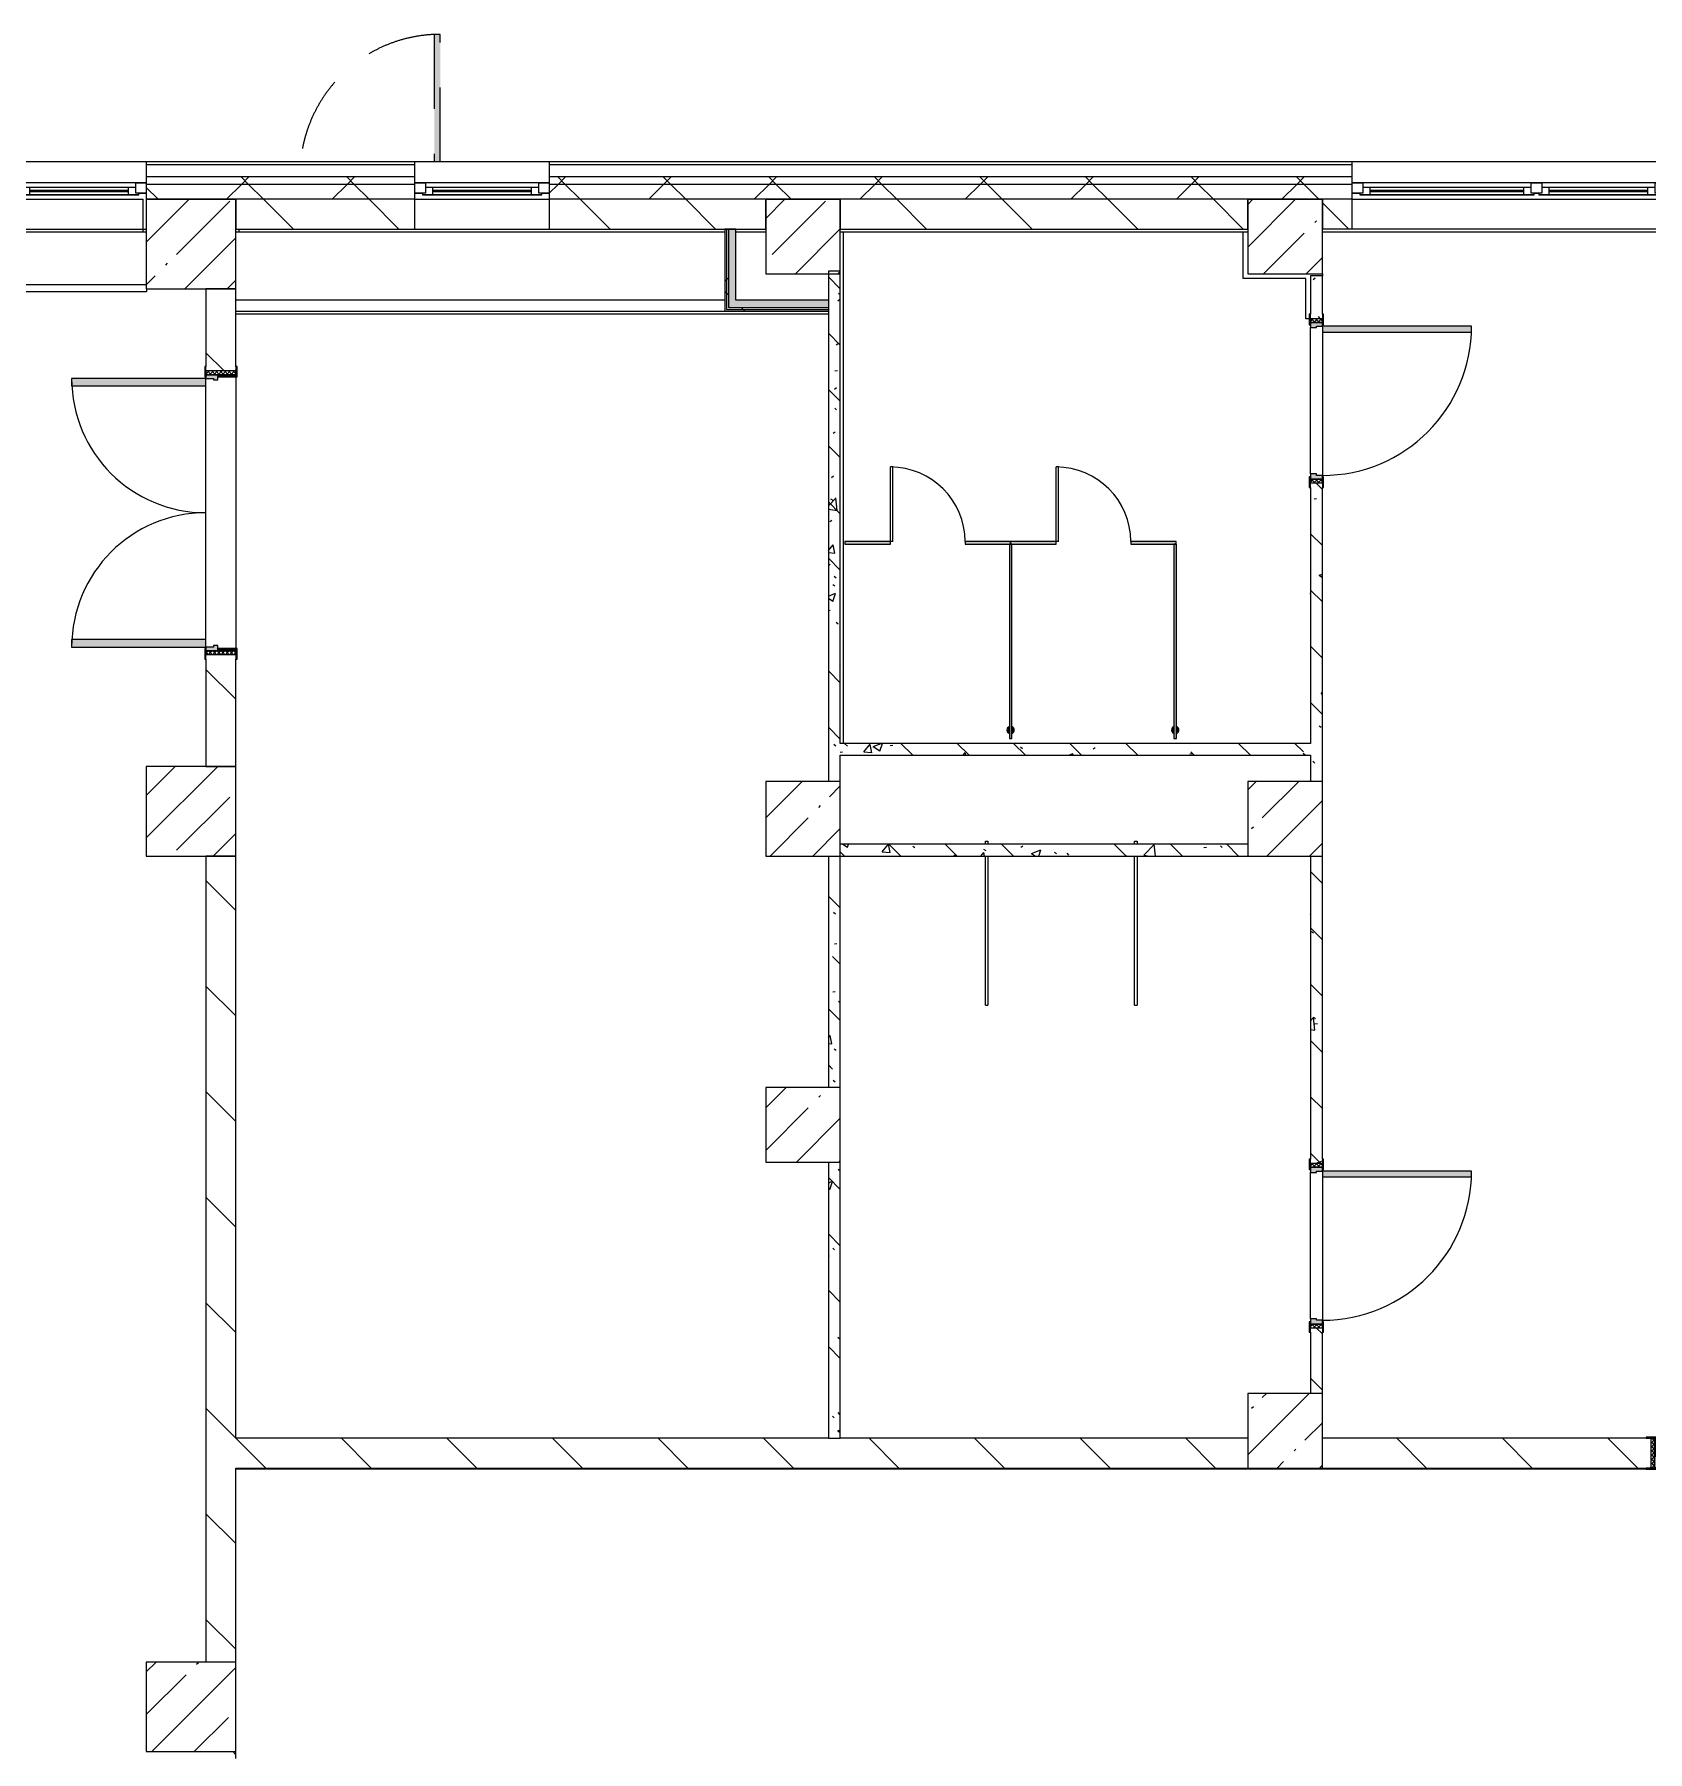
# Model space of a CAD drawing. Header units: millimetres. Extents: x -3917 to 185442, y -8553 to 29000.
# Drawn here: x 123842 to 134651, y 16700 to 28205 of the extents above; entities that cross this region are included whole.
import ezdxf

# ---------------------------------------------------------------- set-up
doc = ezdxf.new("R2010")
doc.units = ezdxf.units.MM
doc.linetypes.add('200_ШТРИХ__ш1_п0_6_', pattern=[800, 500, -300])
for name, color, linetype, lineweight in [('A-DETL-MBND-1', 7, '200_ШТРИХ__ш1_п0_6_', 9), ('A-DOOR', 7, 'Continuous', 5), ('A-GENM', 7, 'Continuous', 5), ('A-GLAZ-2', 7, 'Continuous', 5), ('A-WALL', 7, 'Continuous', 9), ('A-WALL-4', 7, 'Continuous', 5), ('I-WALL-4', 7, 'Continuous', 5), ('S-COLS-4', 7, 'Continuous', 5)]:
    doc.layers.add(name, color=color, linetype=linetype, lineweight=lineweight)
for name, color, linetype, lineweight, true_color in [('A-DOOR-1', 7, 'Continuous', 5, 0xaaaaaa), ('A-DOOR-2', 7, 'Continuous', 5, 0xe2e2e2), ('A-DOOR-FRAM-1', 7, 'Continuous', 5, 0xe2e2e2), ('A-DOOR-FRAM-2', 7, 'Continuous', 5, 0xaaaaaa), ('A-FLOR-2', 7, 'Continuous', 5, 0xaaaaaa), ('A-GENM-1', 7, 'Continuous', 5, 0xe2ddcd), ('I-WALL-2', 7, 'Continuous', 5, 0xe7e7e7), ('I-WALL-6', 7, 'Continuous', 5, 0x787878)]:
    doc.layers.add(name, color=color, linetype=linetype, lineweight=lineweight, true_color=true_color)
pattern_1 = [(45, (58431.5, 0), (-285.1231, 285.1231), []), (45, (58716.64, 0), (-285.1231, 285.1231), [504.031, -100.806, 16.764, -84.042])]
pattern_2 = [(135, (58431.5, 0), (-353.5534, -353.5534), [])]
pattern_3 = [(135, (58431.5, 0), (-377.1708, -377.1708), [533.4, -88.9, 17.78, -88.9]), (135, (58431.5, 376.94), (-377.1708, -377.1708), []), (50, (58431.5, 0), (637.6445, -55.7866), [66.675, -733.425]), (355, (58431.5, 0), (-123.3494, 668.699), [53.34, -586.74]), (100.451, (58484.65, -4.65), (514.299, 612.908), [56.665, -623.315]), (46.184, (58431.5, 177.8), (948.7764, -147.15), [100.012, -1100.137]), (96.636, (58510.6, 165.5), (830.909, 865.997), [84.998, -934.973]), (351.184, (58431.5, 177.8), (830.918, 865.988), [80.01, -880.11]), (21, (58520.4, 133.35), (530.6506, -357.9283), [66.675, -733.425]), (326, (58520.4, 133.35), (216.308, 644.6585), [53.34, -586.74]), (71.451, (58564.64, 103.5), (746.9596, 286.7243), [56.665, -623.315]), (37.5, (58431.52, 0), (10.8105, 295.9426), [16.764, -562.864, 16.764, -578.866, -588.962]), (37.5, (58431.52, 0), (10.8105, 295.9426), [-1175.258, 16.764, -572.198]), (7.5, (58431.52, 0), (233.8692, 350.6318), [16.764, -322.834, 16.764, -549.529, -224.472]), (7.5, (58431.52, 0), (233.8692, 350.6318), [-905.891, 16.764, -207.708]), (327.5, (58233.27, 0), (474.5678, -20.0513), [16.764, -205.486, 16.764, -676.656, -920.115]), (327.5, (58233.27, 0), (474.5678, -20.0513), [-915.67, 16.764, -903.351]), (317.5, (58144.37, 0), (518.4522, 88.9934), [16.764, -272.161, 16.764, -443.738, -653.415]), (317.5, (58144.37, 0), (518.4522, 88.9934), [-749.427, 16.764, -636.651])]
pattern_4 = [(45, (58431.5, 0), (-353.5534, 353.5534), []), (135, (58431.5, 0), (-353.5534, -353.5534), [])]
pattern_5 = [(45, (58431.5, 0), (-530.33, 530.33), []), (135, (58431.5, 0), (-530.33, -530.33), [])]

# ---------------------------------------------------------------- blocks, each defined once
blk = doc.blocks.new('BSC_Колонна _Прямоугольная - 600х600-V105-2_10_1_птичка')
at = {"layer": 'S-COLS-4'}
h = blk.add_hatch(dxfattribs=at)
h.set_pattern_fill('FP_122', color=256, style=0, pattern_type=2)
h.set_pattern_definition([(45, (-66460, -17000), (-285.1231, 285.1231), []), (45, (-66174.88, -17000), (-285.1231, 285.1231), [504.031, -100.806, 16.764, -84.042])])
h.paths.add_polyline_path([(-300, -300), (300, -300), (300, 300), (-300, 300), (-300, 6)])
for p, q in [((300, 300), (-300, 300)), ((-300, 300), (-300, -300)), ((300, -300), (300, 300)), ((-300, -300), (300, -300))]:
    blk.add_line(p, q, dxfattribs=at)
blk = doc.blocks.new('BSC_Колонна _Прямоугольная - 500х500-V130-2_10_1_птичка')
at = {"layer": 'S-COLS-4'}
h = blk.add_hatch(dxfattribs=at)
h.set_pattern_fill('FP_150', color=256, style=0, pattern_type=2)
h.set_pattern_definition([(45, (-73790, -22950), (-285.1231, 285.1231), []), (45, (-73504.88, -22950), (-285.1231, 285.1231), [504.031, -100.806, 16.764, -84.042])])
h.paths.add_polyline_path([(-250, -250), (250, -250), (250, 250), (-250, 250), (-250, -160)])
for p, q in [((250, 250), (-250, 250)), ((-250, 250), (-250, -250)), ((250, -250), (250, 250)), ((-250, -250), (250, -250))]:
    blk.add_line(p, q, dxfattribs=at)
blk = doc.blocks.new('BSC_Колонна _Прямоугольная - 500х500-V131-2_10_1_птичка')
at = {"layer": 'S-COLS-4'}
h = blk.add_hatch(dxfattribs=at)
h.set_pattern_fill('FP_151', color=256, style=0, pattern_type=2)
h.set_pattern_definition([(45, (-70560, -22950), (-285.1231, 285.1231), []), (45, (-70274.88, -22950), (-285.1231, 285.1231), [504.031, -100.806, 16.764, -84.042])])
h.paths.add_polyline_path([(-250, -250), (250, -250), (250, 250), (-250, 250), (-250, -160)])
for p, q in [((250, 250), (-250, 250)), ((-250, 250), (-250, -250)), ((250, -250), (250, 250)), ((-250, -250), (250, -250))]:
    blk.add_line(p, q, dxfattribs=at)
blk = doc.blocks.new('110_Дверь_СКБ_1Ст_Внутренняя1 - Д-4 1100x2100h_су мгн-V135-2_10_1_птичка')
at = {"layer": 'A-DOOR-1'}
h = blk.add_hatch(dxfattribs=at)
h.set_pattern_fill('FP_130', color=256, style=0, pattern_type=2)
h.set_pattern_definition([(135, (1751.41, 164.685), (-14.14214, -14.14214), []), (225, (1751.41, 164.685), (14.14214, -14.14214), [])])
h.paths.add_polyline_path([(562.5, 100), (537.5, 100), (537.5, -100), (562.5, -100)])
at = {"layer": 'A-DOOR-2'}
h = blk.add_hatch(color=256, dxfattribs=at)
h.paths.add_polyline_path([(512.5, 100), (512.5, 60), (502.5, 60), (502.5, 20), (537.5, 20), (537.5, 100)])
h.paths.add_polyline_path([(-487.5, 100), (-512.5, 100), (-512.5, 20), (-477.5, 20), (-477.5, 60), (-487.5, 60)])
at = {"layer": 'A-DOOR-FRAM-1'}
for points in [[(-487.5, 1100), (-487.5, 100), (-447.5, 100), (-447.5, 1100)], [(-567.5, 108), (-567.5, 100), (-497.5, 100), (-497.5, 108)], [(-497.5, 20), (-512.5, 20), (-512.5, -100), (-497.5, -100)], [(592.5, 108), (522.5, 108), (522.5, 100), (592.5, 100)], [(537.5, 20), (522.5, 20), (522.5, -100), (537.5, -100)], [(-567.5, -100), (-567.5, -108), (-497.5, -108), (-497.5, -100)], [(592.5, -100), (522.5, -100), (522.5, -108), (592.5, -108)]]:
    blk.add_hatch(color=256, dxfattribs=at).paths.add_polyline_path(points)
at = {"layer": 'A-DOOR-FRAM-2'}
h = blk.add_hatch(dxfattribs=at)
h.set_pattern_fill('FP_131', color=256, style=0, pattern_type=2)
h.set_pattern_definition([(45, (-371.384, 164.685), (-14.1421, 14.1421), []), (135, (-371.384, 164.685), (-14.1421, -14.1421), [])])
h.paths.add_polyline_path([(-512.5, 100), (-537.5, 100), (-537.5, -100), (-512.5, -100)])
at = {"layer": 'A-DOOR-1'}
for p, q in [((-487.5, 1100), (-487.5, 100)), ((-447.5, 1100), (-487.5, 1100)), ((-447.5, 100), (-447.5, 1100)), ((-487.5, 100), (-447.5, 100))]:
    blk.add_line(p, q, dxfattribs=at)
blk.add_arc((-487.5, 100), 1000, 360, 90, dxfattribs=at)
at = {"layer": 'A-DOOR-FRAM-2'}
for p, q in [((-497.5, 108), (-567.5, 108)), ((-567.5, 108), (-567.5, 100)), ((-567.5, 100), (-497.5, 100)), ((-512.5, 100), (-537.5, 100)), ((-537.5, 100), (-537.5, -100)), ((-487.5, 100), (-512.5, 100)), ((-512.5, 100), (-512.5, 20)), ((-512.5, -100), (-512.5, 100)), ((-497.5, 100), (-512.5, 100)), ((-512.5, 100), (-512.5, 99)), ((-512.5, 99), (-497.5, 99)), ((-512.5, 20), (-477.5, 20)), ((-497.5, 20), (-512.5, 20)), ((-512.5, 20), (-512.5, -100)), ((-497.5, 100), (-497.5, 108)), ((-497.5, 99), (-497.5, 100)), ((-497.5, -100), (-497.5, 20)), ((-487.5, 60), (-487.5, 100)), ((-477.5, 60), (-487.5, 60)), ((-477.5, 20), (-477.5, 60)), ((512.5, 60), (502.5, 60)), ((502.5, 60), (502.5, 20)), ((502.5, 20), (537.5, 20)), ((512.5, 100), (512.5, 60)), ((537.5, 100), (512.5, 100)), ((592.5, 108), (522.5, 108)), ((522.5, 108), (522.5, 100)), ((537.5, 100), (522.5, 100)), ((522.5, 100), (522.5, 99)), ((522.5, 100), (592.5, 100)), ((522.5, 99), (537.5, 99)), ((537.5, 20), (522.5, 20)), ((522.5, 20), (522.5, -100)), ((537.5, 20), (537.5, 100)), ((562.5, 100), (537.5, 100)), ((537.5, 100), (537.5, -100)), ((537.5, 99), (537.5, 100)), ((537.5, -100), (537.5, 20)), ((562.5, -100), (562.5, 100)), ((592.5, 100), (592.5, 108)), ((-497.5, -100), (-567.5, -100)), ((-567.5, -100), (-567.5, -108)), ((-567.5, -108), (-497.5, -108)), ((-537.5, -100), (-512.5, -100)), ((-512.5, -100), (-497.5, -100)), ((-497.5, -108), (-497.5, -100)), ((522.5, -100), (537.5, -100)), ((592.5, -100), (522.5, -100)), ((522.5, -100), (522.5, -108)), ((522.5, -108), (592.5, -108)), ((537.5, -100), (562.5, -100)), ((592.5, -108), (592.5, -100))]:
    blk.add_line(p, q, dxfattribs=at)
blk = doc.blocks.new('110_Дверь_СКБ_1Ст_Внутренняя1 - Д-4 1100x2100h_су мгн-32391219-2_10_1_птичка')
at = {"layer": 'A-DOOR-1'}
h = blk.add_hatch(dxfattribs=at)
h.set_pattern_fill('FP_155', color=256, style=0, pattern_type=2)
h.set_pattern_definition([(135, (1751.41, 104.685), (-14.14214, -14.14214), []), (225, (1751.41, 104.685), (14.14214, -14.14214), [])])
h.paths.add_polyline_path([(562.5, 40), (537.5, 40), (537.5, -40), (562.5, -40)])
at = {"layer": 'A-DOOR-2'}
h = blk.add_hatch(color=256, dxfattribs=at)
h.paths.add_polyline_path([(537.5, 40), (512.5, 40), (512.5, 0), (502.5, 0), (502.5, -40), (537.5, -40)])
h.paths.add_polyline_path([(-477.5, 0), (-487.5, 0), (-487.5, 40), (-512.5, 40), (-512.5, -40), (-477.5, -40)])
at = {"layer": 'A-DOOR-FRAM-1'}
for points in [[(-447.5, 40), (-447.5, 1040), (-487.5, 1040), (-487.5, 40)], [(-497.5, 40), (-497.5, 48), (-567.5, 48), (-567.5, 40)], [(592.5, 48), (522.5, 48), (522.5, 40), (592.5, 40)], [(-497.5, -40), (-567.5, -40), (-567.5, -48), (-497.5, -48)], [(592.5, -48), (592.5, -40), (522.5, -40), (522.5, -48)]]:
    blk.add_hatch(color=256, dxfattribs=at).paths.add_polyline_path(points)
at = {"layer": 'A-DOOR-FRAM-2'}
h = blk.add_hatch(dxfattribs=at)
h.set_pattern_fill('FP_156', color=256, style=0, pattern_type=2)
h.set_pattern_definition([(45, (-371.384, 104.685), (-14.1421, 14.1421), []), (135, (-371.384, 104.685), (-14.1421, -14.1421), [])])
h.paths.add_polyline_path([(-512.5, 40), (-537.5, 40), (-537.5, -40), (-512.5, -40)])
at = {"layer": 'A-DOOR-1'}
for p, q in [((-487.5, 1040), (-487.5, 40)), ((-447.5, 1040), (-487.5, 1040)), ((-447.5, 40), (-447.5, 1040)), ((-487.5, 40), (-447.5, 40))]:
    blk.add_line(p, q, dxfattribs=at)
blk.add_arc((-487.5, 40), 1000, 360, 90, dxfattribs=at)
at = {"layer": 'A-DOOR-FRAM-2'}
for p, q in [((-497.5, 48), (-567.5, 48)), ((-567.5, 48), (-567.5, 40)), ((-567.5, 40), (-497.5, 40)), ((-512.5, 40), (-537.5, 40)), ((-537.5, 40), (-537.5, -40)), ((-487.5, 40), (-512.5, 40)), ((-512.5, 40), (-512.5, -40)), ((-512.5, -40), (-512.5, 40)), ((-497.5, 40), (-512.5, 40)), ((-512.5, 40), (-512.5, 39)), ((-512.5, 39), (-497.5, 39)), ((-497.5, 40), (-497.5, 48)), ((-497.5, 39), (-497.5, 40)), ((-487.5, 0), (-487.5, 40)), ((-477.5, 0), (-487.5, 0)), ((-477.5, -40), (-477.5, 0)), ((512.5, 0), (502.5, 0)), ((502.5, 0), (502.5, -40)), ((512.5, 40), (512.5, 0)), ((537.5, 40), (512.5, 40)), ((592.5, 48), (522.5, 48)), ((522.5, 48), (522.5, 40)), ((537.5, 40), (522.5, 40)), ((522.5, 40), (522.5, 39)), ((522.5, 40), (592.5, 40)), ((522.5, 39), (537.5, 39)), ((537.5, -40), (537.5, 40)), ((562.5, 40), (537.5, 40)), ((537.5, 40), (537.5, -40)), ((537.5, 39), (537.5, 40)), ((562.5, -40), (562.5, 40)), ((592.5, 40), (592.5, 48)), ((-497.5, -40), (-567.5, -40)), ((-567.5, -40), (-567.5, -48)), ((-567.5, -48), (-497.5, -48)), ((-537.5, -40), (-512.5, -40)), ((-497.5, -39), (-512.5, -39)), ((-512.5, -39), (-512.5, -40)), ((-512.5, -40), (-477.5, -40)), ((-512.5, -40), (-497.5, -40)), ((-497.5, -40), (-497.5, -39)), ((-497.5, -48), (-497.5, -40)), ((502.5, -40), (537.5, -40)), ((537.5, -39), (522.5, -39)), ((522.5, -39), (522.5, -40)), ((522.5, -40), (537.5, -40)), ((592.5, -40), (522.5, -40)), ((522.5, -40), (522.5, -48)), ((522.5, -48), (592.5, -48)), ((537.5, -40), (537.5, -39)), ((537.5, -40), (562.5, -40)), ((592.5, -48), (592.5, -40))]:
    blk.add_line(p, q, dxfattribs=at)
blk = doc.blocks.new('131_Сантехническая перегородка - СП-2-V139-2_10_1_птичка')
at = {"layer": 'A-GENM'}
for p, q in [((0, 8), (1000, 8)), ((0, 8), (0, -8)), ((1080, 8), (1100, 8)), ((1100, 8), (1100, -8)), ((1000, -8), (0, -8)), ((1100, -8), (1080, -8))]:
    blk.add_line(p, q, dxfattribs=at)
blk = doc.blocks.new('110_Дверь_СКБ_2Ст - Д-10 1800x2100h_Актовый зал EI30-32403870-2_10_1_птичка')
at = {"layer": 'A-DOOR-1'}
h = blk.add_hatch(dxfattribs=at)
h.set_pattern_fill('FP_176', color=256, style=0, pattern_type=2)
h.set_pattern_definition([(135, (1351.41, 164.685), (-14.1421, -14.1421), []), (225, (1351.41, 164.685), (14.1421, -14.1421), [])])
h.paths.add_polyline_path([(937.5, -100), (962.5, -100), (962.5, 100), (937.5, 100)])
at = {"layer": 'A-DOOR-2'}
for points in [[(-887.5, 100), (-837.5, 100), (-837.5, 1000), (-887.5, 1000)], [(862.5, 100), (912.5, 100), (912.5, 1000), (862.5, 1000)]]:
    blk.add_hatch(color=256, dxfattribs=at).paths.add_polyline_path(points)
h = blk.add_hatch(color=256, dxfattribs=at)
h.paths.add_polyline_path([(-912.5, 100), (-912.5, 20), (-877.5, 20), (-877.5, 50), (-887.5, 50), (-887.5, 100)])
h.paths.add_polyline_path([(902.5, 20), (937.5, 20), (937.5, 100), (912.5, 100), (912.5, 50), (902.5, 50)])
at = {"layer": 'A-DOOR-FRAM-1'}
for points in [[(-967.5, 100), (-897.5, 100), (-897.5, 108), (-967.5, 108)], [(-912.5, -100), (-897.5, -100), (-897.5, 20), (-912.5, 20)], [(922.5, 100), (992.5, 100), (992.5, 108), (922.5, 108)], [(922.5, -100), (937.5, -100), (937.5, 20), (922.5, 20)], [(-967.5, -108), (-897.5, -108), (-897.5, -100), (-967.5, -100)], [(922.5, -108), (992.5, -108), (992.5, -100), (922.5, -100)]]:
    blk.add_hatch(color=256, dxfattribs=at).paths.add_polyline_path(points)
at = {"layer": 'A-DOOR-FRAM-2'}
h = blk.add_hatch(dxfattribs=at)
h.set_pattern_fill('FP_177', color=256, style=0, pattern_type=2)
h.set_pattern_definition([(45, (-771.384, 164.685), (-14.1421, 14.1421), []), (135, (-771.384, 164.685), (-14.1421, -14.1421), [])])
h.paths.add_polyline_path([(-937.5, -100), (-912.5, -100), (-912.5, 100), (-937.5, 100)])
at = {"layer": 'A-DOOR-1'}
for p, q in [((-887.5, 1000), (-887.5, 100)), ((-837.5, 1000), (-887.5, 1000)), ((-837.5, 100), (-837.5, 1000)), ((912.5, 1000), (862.5, 1000)), ((862.5, 1000), (862.5, 100)), ((912.5, 100), (912.5, 1000)), ((-887.5, 100), (-837.5, 100)), ((862.5, 100), (912.5, 100))]:
    blk.add_line(p, q, dxfattribs=at)
for centre, start, end in [((-887.5, 100), 0, 90), ((912.5, 100), 90, 180)]:
    blk.add_arc(centre, 900, start, end, dxfattribs=at)
at = {"layer": 'A-DOOR-FRAM-2'}
for p, q in [((-897.5, 108), (-967.5, 108)), ((-967.5, 108), (-967.5, 100)), ((-967.5, 100), (-897.5, 100)), ((-912.5, 100), (-937.5, 100)), ((-937.5, 100), (-937.5, -100)), ((-887.5, 100), (-912.5, 100)), ((-912.5, 100), (-912.5, 20)), ((-912.5, -100), (-912.5, 100)), ((-912.5, 20), (-877.5, 20)), ((-897.5, 20), (-912.5, 20)), ((-912.5, 20), (-912.5, -100)), ((-897.5, 100), (-897.5, 108)), ((-897.5, -100), (-897.5, 20)), ((-887.5, 50), (-887.5, 100)), ((-877.5, 50), (-887.5, 50)), ((-877.5, 20), (-877.5, 50)), ((912.5, 50), (902.5, 50)), ((902.5, 50), (902.5, 20)), ((902.5, 20), (937.5, 20)), ((912.5, 100), (912.5, 50)), ((937.5, 100), (912.5, 100)), ((992.5, 108), (922.5, 108)), ((922.5, 108), (922.5, 100)), ((922.5, 100), (992.5, 100)), ((937.5, 20), (922.5, 20)), ((922.5, 20), (922.5, -100)), ((937.5, 20), (937.5, 100)), ((962.5, 100), (937.5, 100)), ((937.5, 100), (937.5, -100)), ((937.5, -100), (937.5, 20)), ((962.5, -100), (962.5, 100)), ((992.5, 100), (992.5, 108)), ((-897.5, -100), (-967.5, -100)), ((-967.5, -100), (-967.5, -108)), ((-967.5, -108), (-897.5, -108)), ((-937.5, -100), (-912.5, -100)), ((-912.5, -100), (-897.5, -100)), ((-897.5, -108), (-897.5, -100)), ((922.5, -100), (937.5, -100)), ((992.5, -100), (922.5, -100)), ((922.5, -100), (922.5, -108)), ((922.5, -108), (992.5, -108)), ((937.5, -100), (962.5, -100)), ((992.5, -108), (992.5, -100))]:
    blk.add_line(p, q, dxfattribs=at)
blk = doc.blocks.new('BSC_Колонна _Прямоугольная - 500х500-V177-2_10_1_птичка')
at = {"layer": 'S-COLS-4'}
h = blk.add_hatch(dxfattribs=at)
h.set_pattern_fill('FP_187', color=256, style=0, pattern_type=2)
h.set_pattern_definition([(45, (-70560, -20900), (-285.1231, 285.1231), []), (45, (-70274.88, -20900), (-285.1231, 285.1231), [504.031, -100.806, 16.764, -84.042])])
h.paths.add_polyline_path([(-250, -250), (250, -250), (250, 250), (-250, 250)])
for p, q in [((250, 250), (-250, 250)), ((-250, 250), (-250, -250)), ((250, -250), (250, 250)), ((-250, -250), (250, -250))]:
    blk.add_line(p, q, dxfattribs=at)
blk = doc.blocks.new('120_Окно_СКБ_1Ст - 120_Окно_СКБ_1Ст 900х2500_h_-19906774-2_10_1_птичка')
at = {"layer": 'A-GLAZ-2'}
for p, q in [((-450, -75), (-450, -5)), ((-450, -5), (-380, -5)), ((450, -5), (-450, -5)), ((-380, -75), (-450, -75)), ((-450, -75), (-400, -75)), ((-380, -75), (-400, -75)), ((-400, -75), (-400, -85)), ((-400, -85), (400, -85)), ((400, -85), (-400, -85)), ((-380, -5), (-380, -75)), ((380, -35), (-380, -35)), ((-380, -35), (-380, -75)), ((-330, -85), (-330, -35)), ((-330, -55), (330, -55)), ((330, -65), (-330, -65)), ((330, -85), (330, -35)), ((380, -75), (380, -5)), ((380, -5), (450, -5)), ((380, -75), (380, -35)), ((450, -75), (380, -75)), ((400, -75), (380, -75)), ((400, -75), (450, -75)), ((400, -85), (400, -75)), ((450, -5), (450, -75))]:
    blk.add_line(p, q, dxfattribs=at)
blk = doc.blocks.new('120_Окно_СКБ_2Ст - 120_Окно_СКБ_2Ст 2100х2400 _мал створка справа_-19092174-2_10_1_птичка')
at = {"layer": 'A-GLAZ-2'}
for p, q in [((-1050, -75), (-1050, -5)), ((-1050, -5), (-980, -5)), ((1050, -5), (-1050, -5)), ((-980, -75), (-1050, -75)), ((-1050, -75), (-1000, -75)), ((-980, -75), (-1000, -75)), ((-1000, -75), (-1000, -85)), ((-1000, -85), (170, -85)), ((170, -85), (-1000, -85)), ((-980, -5), (-980, -75)), ((150, -35), (-980, -35)), ((-980, -35), (-980, -75)), ((-930, -85), (-930, -35)), ((-930, -55), (100, -55)), ((100, -65), (-930, -65)), ((100, -85), (100, -35)), ((150, -75), (150, -5)), ((150, -5), (220, -5)), ((150, -75), (150, -35)), ((220, -75), (150, -75)), ((170, -75), (150, -75)), ((170, -75), (200, -75)), ((170, -85), (170, -75)), ((220, -75), (200, -75)), ((200, -75), (200, -85)), ((200, -85), (1000, -85)), ((1000, -85), (200, -85)), ((220, -5), (220, -75)), ((980, -35), (220, -35)), ((220, -35), (220, -75)), ((270, -85), (270, -35)), ((270, -55), (930, -55)), ((930, -65), (270, -65)), ((930, -85), (930, -35)), ((980, -75), (980, -5)), ((980, -5), (1050, -5)), ((980, -75), (980, -35)), ((1050, -75), (980, -75)), ((1000, -75), (980, -75)), ((1000, -75), (1050, -75)), ((1000, -85), (1000, -75)), ((1050, -5), (1050, -75))]:
    blk.add_line(p, q, dxfattribs=at)
blk = doc.blocks.new('BSC_Колонна _Прямоугольная - 500х500-V181-2_10_1_птичка')
at = {"layer": 'S-COLS-4'}
h = blk.add_hatch(dxfattribs=at)
h.set_pattern_fill('FP_194', color=256, style=0, pattern_type=2)
h.set_pattern_definition([(45, (-73790, -18850), (-285.1231, 285.1231), []), (45, (-73504.88, -18850), (-285.1231, 285.1231), [504.031, -100.806, 16.764, -84.042])])
h.paths.add_polyline_path([(-250, -250), (250, -250), (250, 250), (-250, 250)])
for p, q in [((250, 250), (-250, 250)), ((-250, 250), (-250, -250)), ((250, -250), (250, 250)), ((-250, -250), (250, -250))]:
    blk.add_line(p, q, dxfattribs=at)
blk = doc.blocks.new('110_Дверь_СКБ_1Ст_Наружная - ДН-2д_л__ Дверь из подвала ЛК _900 мм в свету_ 3300-22851703-2_10_1_птичка')
at = {"layer": 'A-DETL-MBND-1'}
blk.add_hatch(color=256, dxfattribs=at).paths.add_polyline_path([(489.5, 135), (489.5, 990), (449.5, 990), (449.5, 135)])
for p, q in [((489.5, 990), (449.5, 990)), ((449.5, 990), (449.5, 135)), ((489.5, 135), (489.5, 990))]:
    blk.add_line(p, q, dxfattribs=at)
blk.add_arc((489.5, 50), 940, 90, 174.73278, dxfattribs=at)
blk = doc.blocks.new('131_Сантехническая перегородка_Дверь - СД-1-V223-2_10_1_птичка')
at = {"layer": 'A-GENM-1'}
for points in [[(0, -8), (305, -8), (305, 8), (0, 8)], [(805, -8), (1110, -8), (1110, 8), (805, 8)]]:
    blk.add_hatch(color=256, dxfattribs=at).paths.add_polyline_path(points)
at = {"layer": 'A-DOOR'}
for p, q in [((321, 508), (305, 508)), ((305, 8), (305, 508)), ((321, 8), (321, 508)), ((321, 8), (305, 8))]:
    blk.add_line(p, q, dxfattribs=at)
blk.add_arc((305, 8), 500, 360, 90, dxfattribs=at)
at = {"layer": 'A-GENM'}
for p, q in [((305, 8), (0, 8)), ((0, 8), (0, -8)), ((305, -8), (305, 8)), ((1110, 8), (805, 8)), ((805, 8), (805, -8)), ((1110, -8), (1110, 8)), ((0, -8), (305, -8)), ((805, -8), (1110, -8))]:
    blk.add_line(p, q, dxfattribs=at)
blk = doc.blocks.new('131_Сантехническая перегородка - СП-4-V229-2_10_1_птичка')
at = {"layer": 'A-GENM-1'}
blk.add_hatch(color=256, dxfattribs=at).paths.add_polyline_path([(1330, 8), (26, 8), (26, -8), (1330, -8)])
at = {"layer": 'A-GENM'}
for p, q in [((1330, 8), (26, 8)), ((26, 8), (26, -8)), ((1330, -8), (1330, 8)), ((26, -8), (1330, -8))]:
    blk.add_line(p, q, dxfattribs=at)
at = {"layer": 'A-GENM', "flags": 128}
for points in [[(97, 8), (97, 9), (96, 9), (96, 9), (96, 10), (95, 10), (95, 11), (94, 11), (94, 12), (93, 12), (93, 12), (92, 13), (92, 13), (91, 13), (91, 14), (90, 14), (90, 14), (89, 14), (89, 14), (88, 15), (87, 15), (87, 15), (86, 15), (86, 15), (85, 15), (84, 15), (84, 15), (83, 15), (83, 15), (82, 15), (81, 15), (81, 15), (80, 15), (80, 14), (79, 14), (78, 14), (78, 14), (77, 13), (77, 13), (76, 13), (76, 13), (75, 12), (75, 12), (74, 11), (74, 11), (74, 11), (73, 10), (73, 10), (72, 9), (72, 9), (72, 8), (71, 8)], [(71, -8), (72, -9), (72, -9), (72, -9), (73, -10), (73, -10), (74, -11), (74, -11), (75, -12), (75, -12), (76, -12), (76, -13), (77, -13), (77, -13), (78, -14), (78, -14), (79, -14), (79, -14), (80, -14), (80, -15), (81, -15), (82, -15), (82, -15), (83, -15), (83, -15), (84, -15), (85, -15), (85, -15), (86, -15), (86, -15), (87, -15), (88, -15), (88, -15), (89, -14), (89, -14), (90, -14), (90, -14), (91, -13), (92, -13), (92, -13), (93, -13), (93, -12), (94, -12), (94, -11), (94, -11), (95, -11), (95, -10), (96, -10), (96, -9), (96, -9), (97, -8), (97, -8)]]:
    blk.add_lwpolyline(points, dxfattribs=at)
at = {"layer": 'A-GENM'}
for radius, start, end in [(24.6, 19.9113, 160.0887), (17.6, 45, 135), (17.6, 45, 135), (15.1, 45, 135), (24.6, 199.9113, 340.0887), (17.6, 225, 315), (17.6, 225, 315), (15.1, 225, 315)]:
    blk.add_arc((84, 0), radius, start, end, dxfattribs=at)
blk = doc.blocks.new('Зашивка приборов отопления29 - Зашивка приборов отопления-33323054-2_10_1_птичка')
at = {"layer": 'A-WALL-4'}
for p, q in [((66780, 26880), (66760, 26880)), ((70036, 26425), (66760, 26425)), ((66760, 26350), (70036, 26350))]:
    blk.add_line(p, q, dxfattribs=at)

msp = doc.modelspace()

# ---------------------------------------------------------------- hatches: boundary and pattern name
at = {"layer": 'A-WALL-4'}
h = msp.add_hatch(dxfattribs=at)
h.set_pattern_fill('FP_115', color=256, style=0, pattern_type=2)
h.set_pattern_definition(pattern_4)
h.paths.add_polyline_path([(150040.3, 27200), (151591.5, 27200), (151591.5, 27250), (138781.5, 27250), (138781.5, 27200), (148185.3, 27200)])
h.paths.add_polyline_path([(136281.5, 27200), (136281.5, 27250), (134771.5, 27250), (134771.5, 27200), (136127.5, 27200)])
h.paths.add_polyline_path([(126388.5, 27200), (126391.5, 27200), (126388.5, 27250), (124591.5, 27250), (124591.5, 27200), (125924.8, 27200)])
h.paths.add_polyline_path([(127779.8, 27200), (132671.5, 27200), (132671.5, 27250), (127291.5, 27250), (127291.5, 27200)])
h.paths.add_polyline_path([(122611.5, 27200), (123691.5, 27200), (123691.5, 27250), (122611.5, 27250)])
h.paths.add_polyline_path([(113441.4, 27200), (113441.4, 27250), (112291.7, 27250), (112291.7, 27200), (112939.5, 27200)])
h.paths.add_polyline_path([(108301.9, 27200), (109191.7, 27200), (109191.7, 27250), (108091.8, 27250), (108091.8, 27200)])
h.paths.add_polyline_path([(114341.4, 27200), (115591.5, 27200), (115591.5, 27250), (114341.4, 27250)])
h.paths.add_polyline_path([(119471.5, 27200), (119471.5, 27250), (118291.5, 27250), (118291.5, 27200), (119432.1, 27200)])
h.paths.add_polyline_path([(102838.5, 27200), (102838.5, 27250), (100441.5, 27250), (100441.5, 27200), (101809.3, 27200)])
h.paths.add_polyline_path([(105938.5, 27200), (107191.8, 27200), (107191.8, 27250), (105938.5, 27250)])
h = msp.add_hatch(dxfattribs=at)
h.set_pattern_fill('FP_115', color=256, style=0, pattern_type=2)
h.set_pattern_definition(pattern_4)
h.paths.add_polyline_path([(150040.3, 27100), (151491.5, 27100), (151491.5, 27200), (138781.5, 27200), (138781.5, 27100), (148185.3, 27100)])
h.paths.add_polyline_path([(123691.5, 27100), (123691.5, 27200), (122611.5, 27200), (122611.5, 27100), (123386.7, 27100)])
h.paths.add_polyline_path([(127291.5, 27100), (132671.5, 27100), (132671.5, 27200), (127291.5, 27200)])
h.paths.add_polyline_path([(126391.5, 27100), (126388.5, 27200), (124591.5, 27200), (124591.5, 27100), (126388.5, 27100)])
h.paths.add_polyline_path([(136281.5, 27100), (136281.5, 27200), (134771.5, 27200), (134771.5, 27100), (136127.5, 27100)])
h.paths.add_polyline_path([(118504.6, 27100), (119471.5, 27100), (119471.5, 27200), (118291.5, 27200), (118291.5, 27100)])
h.paths.add_polyline_path([(112291.7, 27100), (113441.4, 27100), (113441.4, 27200), (112291.7, 27200)])
h.paths.add_polyline_path([(115258.3, 27100), (115591.5, 27100), (115591.5, 27200), (114341.4, 27200), (114341.4, 27100), (114794.5, 27100)])
h.paths.add_polyline_path([(105938.5, 27100), (107191.8, 27100), (107191.8, 27200), (105938.5, 27200)])
h.paths.add_polyline_path([(108796.3, 27100), (109191.7, 27100), (109191.7, 27200), (108091.8, 27200), (108091.8, 27100), (108301.9, 27100)])
h.paths.add_polyline_path([(102838.5, 27100), (102838.5, 27200), (100491.5, 27200), (100491.5, 27100), (101809.3, 27100)])
at = {"layer": 'I-WALL-2'}
for points in [[(128542.1, 26425), (128542.1, 26900), (128492.1, 26900), (128492.1, 26425)], [(129161.5, 26375), (129161.5, 26425), (128492.1, 26425), (128492.1, 26375), (128707.3, 26375)]]:
    msp.add_hatch(color=256, dxfattribs=at).paths.add_polyline_path(points)
at = {"layer": 'I-WALL-4'}
h = msp.add_hatch(dxfattribs=at)
h.set_pattern_fill('FP_126', color=256, style=0, pattern_type=2)
h.set_pattern_definition(pattern_2)
h.paths.add_polyline_path([(139837.6, 26900), (142631.5, 26900), (142631.5, 27100), (139581.5, 27100), (139581.5, 26900)])
h.paths.add_polyline_path([(139081.5, 26900), (139081.5, 27100), (138781.5, 27100), (138781.5, 26900), (138910.1, 26900)])
h.paths.add_polyline_path([(128707.3, 26900), (128741.5, 26900), (128741.5, 27100), (127291.5, 27100), (127291.5, 26900), (127779.8, 26900)])
h.paths.add_polyline_path([(129634.9, 26900), (131971.5, 26900), (131971.5, 27100), (129241.5, 27100), (129241.5, 26900)])
h.paths.add_polyline_path([(125191.5, 26900), (126391.5, 26900), (126388.5, 27100), (125191.5, 27100)])
h.paths.add_polyline_path([(134771.5, 26900), (135181.5, 26900), (135181.5, 27100), (134771.5, 27100)])
h.paths.add_polyline_path([(136281.5, 26900), (136281.5, 27100), (135681.5, 27100), (135681.5, 26900), (136127.5, 26900)])
h.paths.add_polyline_path([(132671.5, 26900), (132671.5, 27100), (132471.5, 27100), (132471.5, 26900)])
h.paths.add_polyline_path([(114341.4, 26900), (115591.5, 26900), (115591.5, 27100), (114341.4, 27100)])
h.paths.add_polyline_path([(118291.5, 26900), (119491.5, 26900), (119491.5, 27100), (118291.5, 27100)])
h.paths.add_polyline_path([(112939.5, 26900), (113441.4, 26900), (113441.4, 27100), (112291.7, 27100), (112291.7, 26900)])
h.paths.add_polyline_path([(122896.3, 26900), (123691.5, 26900), (123691.5, 27100), (122591.5, 27100), (122591.5, 26900)])
h.paths.add_polyline_path([(108796.3, 26900), (109191.7, 26900), (109191.7, 27100), (108796.3, 27100)])
h = msp.add_hatch(dxfattribs=at)
h.set_pattern_fill('FP_227', color=256, style=0, pattern_type=2)
h.set_pattern_definition(pattern_5)
h.paths.add_polyline_path([(128479.6, 26362.5), (128479.6, 26900), (128467.1, 26900), (128467.1, 26362.5)])
h = msp.add_hatch(dxfattribs=at)
h.set_pattern_fill('FP_227', color=256, style=0, pattern_type=2)
h.set_pattern_definition(pattern_5)
h.paths.add_polyline_path([(128492.1, 26375), (128492.1, 26900), (128479.6, 26900), (128479.6, 26375)])
h = msp.add_hatch(dxfattribs=at)
h.set_pattern_fill('FP_126', color=256, style=0, pattern_type=2)
h.set_pattern_definition(pattern_2)
h.paths.add_polyline_path([(124991.5, 12300), (125191.5, 12300), (125191.5, 15175), (124991.5, 15175), (124991.5, 13534.8)])
h.paths.add_polyline_path([(125191.5, 16625), (125191.5, 16700), (124991.5, 16700), (124997.3, 16625)])
h.paths.add_polyline_path([(125053.6, 17300), (125191.5, 17300), (125191.5, 22700), (124991.5, 22700), (124991.5, 17300)])
h.paths.add_polyline_path([(125191.5, 23300), (125191.5, 24050), (124991.5, 24050), (124991.5, 23300)])
h.paths.add_polyline_path([(125191.5, 25950), (125191.5, 26500), (124991.5, 26500), (124991.5, 25950)])
h = msp.add_hatch(dxfattribs=at)
h.set_pattern_fill('FP_227', color=256, style=0, pattern_type=2)
h.set_pattern_definition(pattern_5)
h.paths.add_polyline_path([(129161.5, 26350), (129161.5, 26362.5), (128467.1, 26362.5), (128467.1, 26350), (128707.3, 26350)])
h = msp.add_hatch(dxfattribs=at)
h.set_pattern_fill('FP_227', color=256, style=0, pattern_type=2)
h.set_pattern_definition(pattern_5)
h.paths.add_polyline_path([(129161.5, 26362.5), (129161.5, 26375), (128479.6, 26375), (128479.6, 26362.5), (128707.3, 26362.5)])
h = msp.add_hatch(dxfattribs=at)
h.set_pattern_fill('FP_126', color=256, style=0, pattern_type=2)
h.set_pattern_definition(pattern_2)
h.paths.add_polyline_path([(140765.1, 18600), (142631.5, 18600), (142631.5, 18800), (138611.5, 18800), (138611.5, 18600), (138910.1, 18600)])
h.paths.add_polyline_path([(135801.5, 18600), (137011.5, 18600), (137011.5, 18800), (135771.5, 18800), (135771.5, 18600)])
h.paths.add_polyline_path([(125191.5, 18600), (131971.5, 18600), (131971.5, 18800), (125191.5, 18800)])
h.paths.add_polyline_path([(132471.5, 18600), (134671.5, 18600), (134671.5, 18800), (132471.5, 18800), (132471.5, 18681)])
at = {"layer": 'I-WALL-6'}
h = msp.add_hatch(dxfattribs=at)
h.set_pattern_fill('FP_136', color=256, style=0, pattern_type=2)
h.set_pattern_definition(pattern_3)
h.paths.add_polyline_path([(129241.5, 21150), (129237.6, 22700), (129161.5, 22700), (129161.5, 21150)])
h.paths.add_polyline_path([(129235.2, 23200), (129241.5, 23200), (129241.5, 26617.5), (129161.5, 26617.5), (129161.5, 23200), (129232.7, 23200)])
h = msp.add_hatch(dxfattribs=at)
h.set_pattern_fill('FP_136', color=256, style=0, pattern_type=2)
h.set_pattern_definition(pattern_3)
h.paths.add_polyline_path([(132439.1, 19100), (132471.5, 19100), (132471.5, 19540), (132391.5, 19540), (132391.5, 19100)])
h.paths.add_polyline_path([(132471.5, 20640), (132471.5, 22700), (132391.5, 22700), (132391.5, 20640)])
h.paths.add_polyline_path([(132471.5, 23200), (132471.5, 25200), (132391.5, 25200), (132391.5, 23200), (132405.4, 23200)])
h.paths.add_polyline_path([(132471.5, 26300), (132471.5, 26587.5), (132391.5, 26587.5), (132391.5, 26300), (132417.4, 26300)])
h = msp.add_hatch(dxfattribs=at)
h.set_pattern_fill('FP_136', color=256, style=0, pattern_type=2)
h.set_pattern_definition(pattern_3)
h.paths.add_polyline_path([(129241.5, 23375), (132391.5, 23375), (132391.5, 23455), (129241.5, 23455)])
h = msp.add_hatch(dxfattribs=at)
h.set_pattern_fill('FP_136', color=256, style=0, pattern_type=2)
h.set_pattern_definition(pattern_3)
h.paths.add_polyline_path([(131489.9, 22700), (131971.5, 22700), (131971.5, 22780), (129241.5, 22780), (129241.5, 22700), (129634.9, 22700)])
h = msp.add_hatch(dxfattribs=at)
h.set_pattern_fill('FP_136', color=256, style=0, pattern_type=2)
h.set_pattern_definition(pattern_3)
h.paths.add_polyline_path([(129161.5, 18800), (129241.5, 18800), (129241.5, 20650), (129161.5, 20650), (129161.5, 20476.2)])
at = {"layer": 'S-COLS-4'}
h = msp.add_hatch(dxfattribs=at)
h.set_pattern_fill('FP_123', color=256, style=0, pattern_type=2)
h.set_pattern_definition(pattern_1)
h.paths.add_polyline_path([(125191.5, 26500), (125191.5, 27100), (124591.5, 27100), (124591.5, 26500), (124997.3, 26500)])
h = msp.add_hatch(dxfattribs=at)
h.set_pattern_fill('FP_123', color=256, style=0, pattern_type=2)
h.set_pattern_definition(pattern_1)
h.paths.add_polyline_path([(128741.5, 26600), (129241.5, 26600), (129241.5, 27100), (128741.5, 27100), (128741.5, 26839.2)])
h = msp.add_hatch(dxfattribs=at)
h.set_pattern_fill('FP_123', color=256, style=0, pattern_type=2)
h.set_pattern_definition(pattern_1)
h.paths.add_polyline_path([(131971.5, 26600), (132471.5, 26600), (132471.5, 27100), (131971.5, 27100), (131971.5, 26900)])
h = msp.add_hatch(dxfattribs=at)
h.set_pattern_fill('FP_123', color=256, style=0, pattern_type=2)
h.set_pattern_definition(pattern_1)
h.paths.add_polyline_path([(125191.5, 22700), (125191.5, 23300), (124591.5, 23300), (124591.5, 22700), (124991.5, 22700)])

# ---------------------------------------------------------------- linework, layer by layer
at = {"layer": 'A-FLOR-2'}
for p, q in [((124591.5, 26880), (124571.5, 26880)), ((129261.5, 26880), (129261.5, 23455)), ((131940.5, 26569), (131940.5, 26880)), ((134750.5, 26879), (132471.5, 26879)), ((132471.5, 26600), (132471.5, 26587.5)), ((132360.5, 26569), (131940.5, 26569)), ((132360.5, 26300), (132360.5, 26569)), ((129161.5, 26330), (125191.5, 26330)), ((132383.5, 26300), (132360.5, 26300)), ((134641.5, 18592.9), (125191.5, 18592.9))]:
    msp.add_line(p, q, dxfattribs=at)
at = {"layer": 'A-WALL'}
for p, q in [((126391.5, 27330), (124591.5, 27330)), ((132671.5, 27330), (127291.5, 27330)), ((126391.5, 27250), (124591.5, 27250)), ((126391.5, 27200), (124591.5, 27200)), ((132671.5, 27250), (127291.5, 27250)), ((132671.5, 27200), (127291.5, 27200)), ((126391.5, 27100), (125191.5, 27100)), ((128741.5, 27100), (127291.5, 27100)), ((131971.5, 27100), (129241.5, 27100)), ((132671.5, 27100), (132471.5, 27100)), ((128479.6, 26900), (128479.6, 26362.5)), ((128492.1, 26900), (128492.1, 26375)), ((128479.6, 26362.5), (129161.5, 26362.5)), ((128492.1, 26375), (129161.5, 26375)), ((129161.5, 18800), (129241.5, 18800))]:
    msp.add_line(p, q, dxfattribs=at)
at = {"layer": 'A-WALL-4'}
for p, q in [((151741.5, 27350), (113441.4, 27350)), ((124591.5, 27350), (124591.5, 27100)), ((126391.5, 27100), (126391.5, 27350)), ((127291.5, 27350), (127291.5, 27100)), ((132671.5, 27100), (132671.5, 27350)), ((124591.5, 27100), (125191.5, 27100)), ((128741.5, 27100), (129241.5, 27100)), ((131971.5, 27100), (132471.5, 27100))]:
    msp.add_line(p, q, dxfattribs=at)
at = {"layer": 'I-WALL-4'}
for p, q in [((123691.5, 27100), (124571.5, 27100)), ((124571.5, 26880), (124571.5, 27100)), ((125191.5, 27100), (125191.5, 26900)), ((126391.5, 26900), (126391.5, 27100)), ((126391.5, 27100), (127291.5, 27100)), ((127291.5, 27100), (127291.5, 26900)), ((128741.5, 26900), (128741.5, 27100)), ((129241.5, 27100), (129241.5, 26900)), ((131971.5, 26900), (131971.5, 27100)), ((132471.5, 27100), (132471.5, 26900)), ((132671.5, 26900), (132671.5, 27100)), ((132671.5, 27100), (134771.5, 27100)), ((108796.3, 26900), (124591.5, 26900)), ((124571.5, 26880), (119191.5, 26880)), ((125191.5, 26900), (128741.5, 26900)), ((125211.5, 26900), (125211.5, 26880)), ((128467.7, 26880), (125211.5, 26880)), ((128542.1, 26900), (128467.1, 26900)), ((128467.1, 26900), (128467.1, 26350)), ((128542.1, 26425), (128542.1, 26900)), ((128741.5, 26880), (128542.1, 26880)), ((129241.5, 26900), (131971.5, 26900)), ((131971.5, 26880), (129241.5, 26880)), ((135181.5, 26900), (132471.5, 26900)), ((134772.4, 26880), (132471.5, 26880)), ((129161.5, 26617.5), (129161.5, 23200)), ((129241.5, 26617.5), (129161.5, 26617.5)), ((129241.5, 23455), (129241.5, 26617.5)), ((132391.5, 26587.5), (132391.5, 26330)), ((132471.5, 26587.5), (132391.5, 26587.5)), ((132471.5, 26330), (132471.5, 26587.5)), ((119212.5, 26529), (124591.5, 26529)), ((124592, 26479), (119212.5, 26479)), ((124592, 26500.3), (124592, 26479)), ((125191.5, 26500), (124991.5, 26500)), ((124991.5, 26500), (124991.5, 25980)), ((125191.5, 25980), (125191.5, 26500)), ((128467.1, 26350), (129161.5, 26350)), ((129161.5, 26425), (128542.1, 26425)), ((132391.5, 25260), (132391.5, 26240)), ((132471.5, 26210), (132471.5, 25250)), ((125191.5, 25910), (125191.5, 24090)), ((124991.5, 24150), (124991.5, 25850)), ((132391.5, 25170), (132391.5, 23455)), ((132471.5, 23200), (132471.5, 25170)), ((124991.5, 24020), (124991.5, 23300)), ((125191.5, 23300), (125191.5, 24020)), ((132391.5, 23455), (129241.5, 23455)), ((129241.5, 23375), (132391.5, 23375)), ((129241.5, 23200), (129241.5, 23375)), ((132391.5, 23375), (132391.5, 23200)), ((124991.5, 23300), (125191.5, 23300)), ((131971.5, 22780), (129241.5, 22780)), ((124991.5, 22700), (124991.5, 17300)), ((125191.5, 22700), (124991.5, 22700)), ((125191.5, 18800), (125191.5, 22700)), ((129161.5, 22700), (129161.5, 21150)), ((129241.5, 21150), (129241.5, 22700)), ((129241.5, 22700), (131971.5, 22700)), ((132391.5, 22700), (132391.5, 20670)), ((132471.5, 20670), (132471.5, 22700)), ((129161.5, 20650), (129161.5, 18800)), ((129241.5, 18800), (129241.5, 20650)), ((132391.5, 19600), (132391.5, 20580)), ((132471.5, 20550), (132471.5, 19590)), ((132391.5, 19510), (132391.5, 19100)), ((132471.5, 19100), (132471.5, 19510)), ((129161.5, 18800), (125191.5, 18800)), ((131971.5, 18800), (129241.5, 18800)), ((134641.5, 18800), (132471.5, 18800)), ((125191.5, 17300), (125191.5, 18600)), ((125191.5, 18600), (131971.5, 18600)), ((132471.5, 18600), (134641.5, 18600)), ((125191.5, 16655), (125191.5, 16700))]:
    msp.add_line(p, q, dxfattribs=at)
at = {"layer": 'S-COLS-4'}
for p, q in [((125191.5, 27100), (124591.5, 27100)), ((124591.5, 27100), (124591.5, 26500)), ((125191.5, 26900), (125191.5, 27100)), ((129241.5, 27100), (128741.5, 27100)), ((128741.5, 27100), (128741.5, 26900)), ((129241.5, 26900), (129241.5, 27100)), ((132471.5, 27100), (131971.5, 27100)), ((131971.5, 27100), (131971.5, 26900)), ((132471.5, 26900), (132471.5, 27100)), ((125191.5, 26500), (125191.5, 26900)), ((128741.5, 26900), (128741.5, 26600)), ((129241.5, 26600), (129241.5, 26900)), ((131971.5, 26900), (131971.5, 26600)), ((132471.5, 26600), (132471.5, 26900)), ((128741.5, 26600), (129241.5, 26600)), ((131971.5, 26600), (132471.5, 26600)), ((124591.5, 26500), (125191.5, 26500)), ((124991.5, 23300), (124591.5, 23300)), ((124591.5, 23300), (124591.5, 22700)), ((125191.5, 23300), (124991.5, 23300)), ((125191.5, 22700), (125191.5, 23300)), ((124591.5, 22700), (124991.5, 22700)), ((124991.5, 22700), (125191.5, 22700))]:
    msp.add_line(p, q, dxfattribs=at)

# ---------------------------------------------------------------- block references
at = {"layer": 'A-DETL-MBND-1'}
msp.add_blockref('110_Дверь_СКБ_1Ст_Наружная - ДН-2д_л__ Дверь из подвала ЛК _900 мм в свету_ 3300-22851703-2_10_1_птичка', (126072, 27215), dxfattribs=at)
at = {"layer": 'A-DOOR-1'}
for name, p, rotation in [('110_Дверь_СКБ_1Ст_Внутренняя1 - Д-4 1100x2100h_су мгн-32391219-2_10_1_птичка', (132431.5, 25762.5), 269.9999999999999), ('110_Дверь_СКБ_2Ст - Д-10 1800x2100h_Актовый зал EI30-32403870-2_10_1_птичка', (125091.5, 24987.5), 89.9999999999999), ('110_Дверь_СКБ_1Ст_Внутренняя1 - Д-4 1100x2100h_су мгн-32391219-2_10_1_птичка', (132431.5, 20102.5), 269.9999999999999), ('110_Дверь_СКБ_1Ст_Внутренняя1 - Д-4 1100x2100h_су мгн-V135-2_10_1_птичка', (135234, 18700), 180)]:
    msp.add_blockref(name, p, dxfattribs=dict(at, rotation=rotation))
at = {"layer": 'A-GENM'}
for p in [(129272.5, 24798.5), (130382.9, 24798.5)]:
    msp.add_blockref('131_Сантехническая перегородка_Дверь - СД-1-V223-2_10_1_птичка', p, dxfattribs=at)
for name, p, rotation in [('131_Сантехническая перегородка - СП-4-V229-2_10_1_птичка', (130382.9, 23460.5), 90.00000000001177), ('131_Сантехническая перегородка - СП-4-V229-2_10_1_птичка', (131485.3, 23460.5), 90.00000000001177), ('131_Сантехническая перегородка - СП-2-V139-2_10_1_птичка', (130221.5, 21700), 90.00000000000006), ('131_Сантехническая перегородка - СП-2-V139-2_10_1_птичка', (131221.5, 21700), 90.00000000000006)]:
    msp.add_blockref(name, p, dxfattribs=dict(at, rotation=rotation))
at = {"layer": 'A-GLAZ-2'}
for name, p in [('120_Окно_СКБ_1Ст - 120_Окно_СКБ_1Ст 900х2500_h_-19906774-2_10_1_птичка', (124141.5, 27215)), ('120_Окно_СКБ_1Ст - 120_Окно_СКБ_1Ст 900х2500_h_-19906774-2_10_1_птичка', (126841.5, 27215)), ('120_Окно_СКБ_2Ст - 120_Окно_СКБ_2Ст 2100х2400 _мал створка справа_-19092174-2_10_1_птичка', (133721.5, 27215))]:
    msp.add_blockref(name, p, dxfattribs=at)
at = {"layer": 'A-WALL-4'}
msp.add_blockref('Зашивка приборов отопления29 - Зашивка приборов отопления-33323054-2_10_1_птичка', (58431.5, 0), dxfattribs=at)
at = {"layer": 'S-COLS-4'}
for name, p in [('BSC_Колонна _Прямоугольная - 500х500-V131-2_10_1_птичка', (128991.5, 22950)), ('BSC_Колонна _Прямоугольная - 500х500-V130-2_10_1_птичка', (132221.5, 22950)), ('BSC_Колонна _Прямоугольная - 500х500-V177-2_10_1_птичка', (128991.5, 20900)), ('BSC_Колонна _Прямоугольная - 500х500-V181-2_10_1_птичка', (132221.5, 18850)), ('BSC_Колонна _Прямоугольная - 600х600-V105-2_10_1_птичка', (124891.5, 17000))]:
    msp.add_blockref(name, p, dxfattribs=at)

doc.saveas('drawing.dxf')
